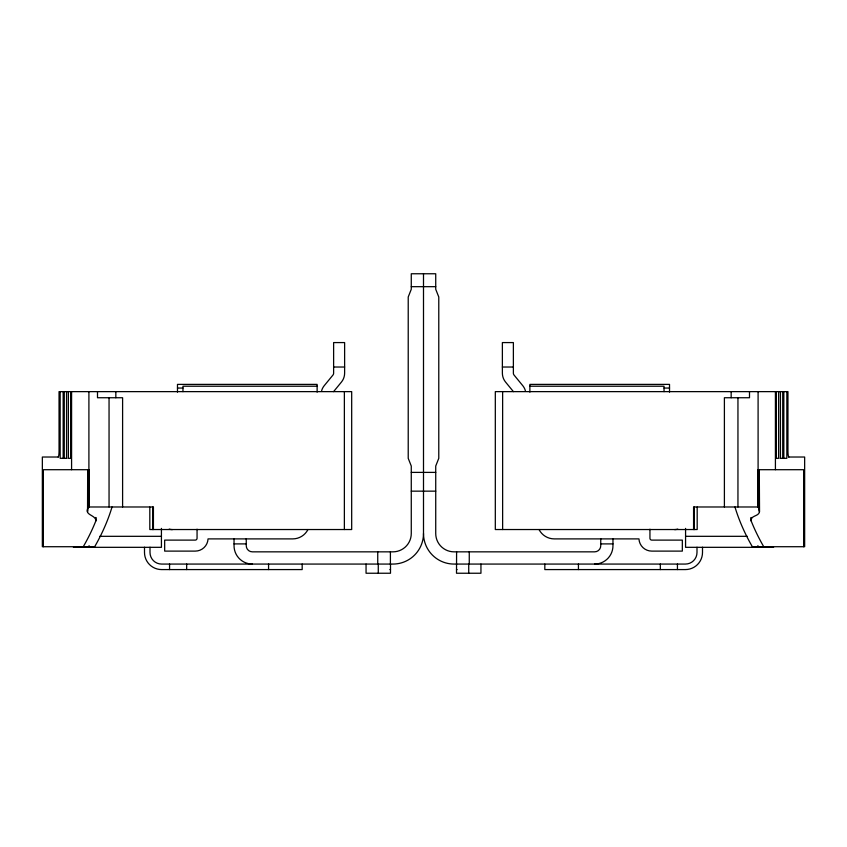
<?xml version="1.0" encoding="UTF-8"?>
<svg xmlns="http://www.w3.org/2000/svg" width="847" height="847" viewBox="0 0 847 847"><rect width="100%" height="100%" fill="white"/><g stroke="black" fill="none" stroke-linecap="round" stroke-linejoin="round"><path stroke-width="1.27" d="M759.452 511.916L759.325 469.704L759.452 511.916C758.711 516.395 751.405 515.272 751.088 520.122A18.189 7.411 3.8 0 0 751.342 521.36A838.636 341.69 3.8 0 0 763.74 546.717M83.26 546.717A838.636 341.69 -3.8 0 0 95.658 521.36A18.189 7.411 -3.8 0 0 95.912 520.122C94.589 514.457 83.355 515.167 88.543 506.982L153.423 506.982L153.423 529.534M333.58 391.632L341.436 382.061A14.06 14.06 0 0 0 344.623 373.135L344.623 342.58L333.623 342.58L333.623 373.135A3.06 3.06 0 0 1 332.935 375.073L324.285 385.618A14.06 14.06 0 0 0 321.627 390.711M411.271 286.678L435.729 286.678M333.623 367.026L344.623 367.026M502.377 367.026L513.377 367.026M317.127 386.221L182.963 386.221L182.963 391.632M529.873 386.221L664.037 386.221L664.037 391.632M177.478 388.053L182.963 388.053M664.037 388.053L669.522 388.053M58.274 457.02L42.35 457.02L42.35 546.717L94.673 546.717A851.923 347.111 -3.8 0 0 102.519 531.694A853.501 347.746 -3.8 0 0 112.037 506.982M788.726 457.02L804.65 457.02L804.65 546.717L752.327 546.717A851.923 347.111 3.8 0 1 744.481 531.694A853.501 347.746 3.8 0 1 734.963 506.982M63.949 458.312L60.158 458.312L60.158 391.632M66.849 458.312L64.266 458.312L64.266 391.632M70.957 458.312L68.363 458.312L68.363 391.632M776.043 458.312L778.637 458.312L778.637 391.632M780.151 458.312L782.734 458.312L782.734 391.632M783.052 458.312L786.842 458.312L786.842 391.632M411.271 472.393L435.729 472.393M411.271 491.154L435.729 491.154M99.724 536.32L161.428 536.32M685.572 536.32L747.276 536.32M234.037 543.901L246.255 543.901M600.745 543.901L612.963 543.901M73.414 547.321L161.428 547.321L161.428 528.401M773.586 547.321L685.572 547.321L685.572 528.401M389.895 569.576L390.499 569.576M456.501 569.576L457.105 569.576M513.42 391.632L505.564 382.061A14.06 14.06 0 0 1 502.377 373.135L502.377 342.58L513.377 342.58L513.377 373.135A3.06 3.06 0 0 0 514.065 375.073L522.715 385.618A14.06 14.06 0 0 1 525.373 390.711M759.325 511.122L758.457 506.982L693.577 506.982L693.577 529.534M803.634 546.717L803.634 469.704L757.906 469.704L757.906 506.982M783.824 391.632L783.824 458.312M780.436 391.632L780.436 458.312M776.328 391.632L776.328 458.312M775.418 391.632L775.418 469.704M758.097 391.632L758.097 506.982M751.342 517.485L751.342 521.36M751.088 517.538L751.088 520.122M749.5 391.632L749.5 397.741L724.397 397.741L724.397 506.982M737.949 398.185L737.949 506.982M731.162 391.632L731.162 397.741M702.502 547.226L702.502 552.456A17.109 17.109 0 0 1 685.392 569.576L544.822 569.576L544.822 564.07M697.187 507.078L697.187 529.534L495.315 529.534L495.315 391.632L787.954 391.632L787.943 450.9A6.141 0.889 -90 0 0 788.843 456.999M696.996 547.226L696.996 552.456A11.614 11.614 0 0 1 685.392 564.07L454.056 564.07A30.556 30.556 0 0 1 423.5 533.515L423.5 273.761M694.296 507.268L694.296 529.534M694.127 506.982L694.127 529.534M677.441 564.07L677.441 569.576M669.522 392.14L669.522 384.39L529.873 384.39L529.873 392.14M660.332 564.07L660.332 569.576M649.945 529.184L649.945 538.279A1.832 1.832 0 0 0 651.777 540.111L682.333 540.111L682.333 551.111L651.777 551.111A12.832 12.832 0 0 1 638.956 538.893L554.287 538.893A17.109 17.109 0 0 1 539.041 529.544M612.963 538.703L612.963 545.733A18.338 18.338 0 0 1 594.626 564.07M600.745 538.703L600.745 545.733A6.109 6.109 0 0 1 594.626 551.842L454.056 551.842A18.338 18.338 0 0 1 435.729 533.515L435.729 466.041L438.778 458.333L438.778 296.99L435.729 289.282L435.729 273.761L411.271 273.761L411.271 289.282L408.222 296.99L408.222 458.333L411.271 466.041L411.271 533.515A18.338 18.338 0 0 1 392.944 551.842L252.374 551.842A6.109 6.109 0 0 1 246.255 545.733L246.255 538.703M578.437 564.07L578.437 569.576M502.631 391.632L502.631 529.534M480.948 564.07L480.948 573.239L456.501 573.239L456.597 551.842M469.259 551.842L469.259 564.07M468.73 564.07L468.73 573.239M390.499 564.07L390.499 573.239L366.052 573.239L366.052 564.07M390.403 551.842L390.403 564.07M378.27 564.07L378.27 573.239M377.741 551.842L377.741 564.07M344.369 391.632L344.369 529.534M317.127 392.14L317.127 384.39L177.478 384.39L177.478 392.14M302.178 564.07L302.178 569.576L161.608 569.576A17.109 17.109 0 0 1 144.498 552.456L144.498 547.226M268.563 564.07L268.563 569.576M234.037 538.703L234.037 545.733A18.338 18.338 0 0 0 252.374 564.07M197.055 529.184L197.055 538.279A1.832 1.832 0 0 1 195.223 540.111L164.667 540.111L164.667 551.111L195.223 551.111A12.832 12.832 0 0 0 208.044 538.893L292.713 538.893A17.109 17.109 0 0 0 307.959 529.544M186.668 564.07L186.668 569.576M169.559 564.07L169.559 569.576M152.873 506.982L152.873 529.534M152.704 507.268L152.704 529.534M150.004 547.226L150.004 552.456A11.614 11.614 0 0 0 161.608 564.07L392.944 564.07A30.556 30.556 0 0 0 423.5 533.515M149.813 507.078L149.813 529.534L351.685 529.534L351.685 391.632L59.046 391.632L59.057 450.9A6.141 0.889 90 0 1 58.157 456.999M122.603 506.982L122.603 397.741L97.5 397.741L97.5 391.632M115.838 391.632L115.838 397.741M109.051 398.185L109.051 506.982M95.912 517.538L95.912 520.122M95.658 517.485L95.658 521.36M89.094 506.982L89.094 469.704L43.366 469.704L43.366 546.717M88.903 391.632L88.903 506.982M87.675 511.122L87.675 469.704L87.548 511.916M71.582 391.632L71.582 469.704M70.672 391.632L70.672 458.312M66.564 391.632L66.564 458.312M63.176 391.632L63.176 458.312M677.78 529.089A10.386 10.386 0 0 1 674.572 529.597M758.637 546.897A11.223 2.901 -90 0 1 757.874 545.68M89.126 545.68A11.223 2.901 -90 0 1 88.363 546.897M172.428 529.597A10.386 10.386 0 0 1 169.22 529.089"/></g></svg>
